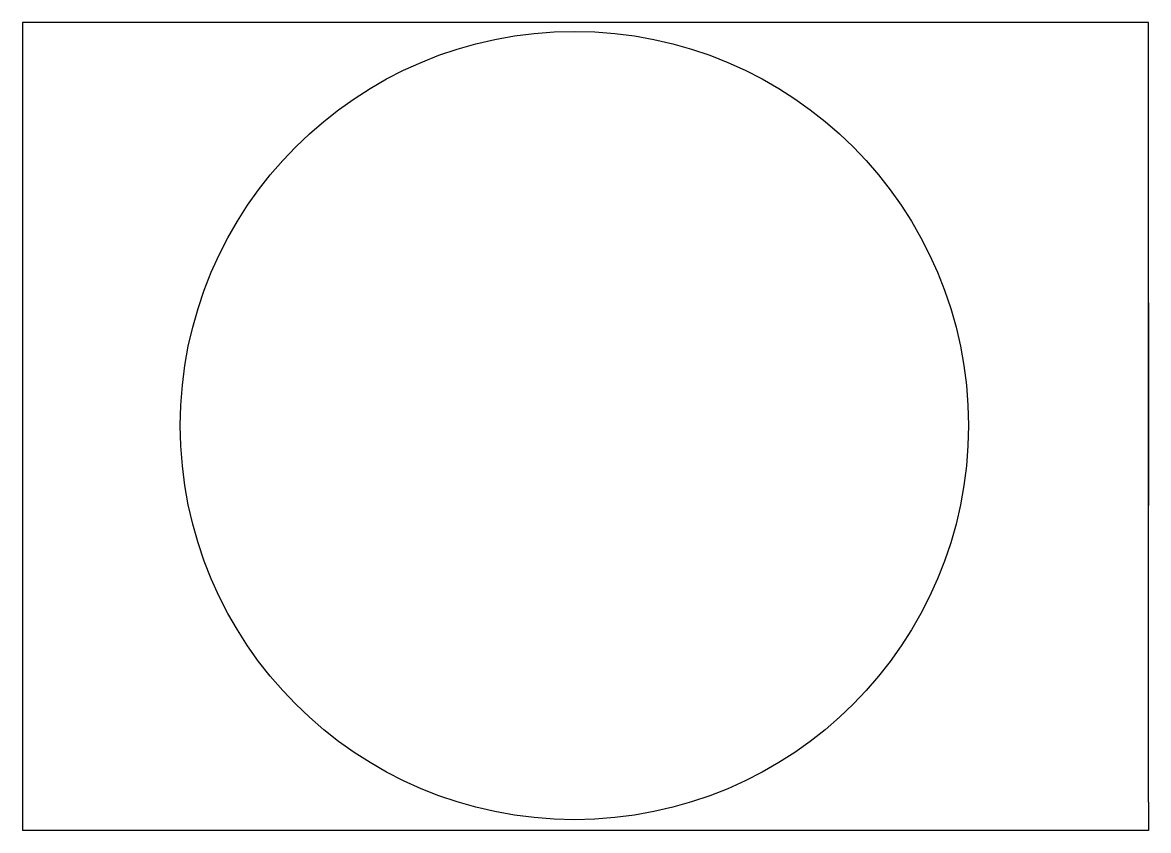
# Model space of a CAD drawing. Extents: x 10 to 410, y 0 to 287.
import ezdxf

# ---------------------------------------------------------------- set-up
doc = ezdxf.new("R2010")
doc.units = 0
doc.layers.add('DIM', color=5, linetype='CONTINUOUS')
doc.layers.add('LINE1', color=7, linetype='CONTINUOUS')

msp = doc.modelspace()

# ---------------------------------------------------------------- linework, layer by layer
at = {"layer": 'DIM', "ltscale": 7}
msp.add_line((410, 187.39), (410, 115.39), dxfattribs=at)
at = {"layer": 'LINE1'}
for p, q in [((410, 287), (10, 287)), ((10, 287), (10, 10)), ((410, 15.78), (410, 287)), ((410, 10), (410, 15.78)), ((10, 10), (10, 0)), ((410, 10), (410, 0)), ((410, 0), (10, 0))]:
    msp.add_line(p, q, dxfattribs=at)
msp.add_circle((206.06, 143.84), 140, dxfattribs=at)

doc.saveas('drawing.dxf')
